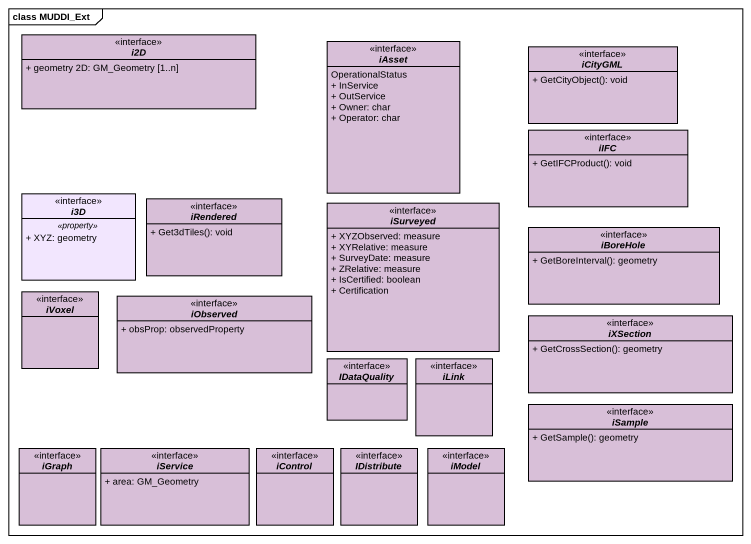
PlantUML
@startuml
mainframe class MUDDI_Ext
hide circle
hide empty members
skinparam classAttributeIconSize 0
interface i2D #D8BFD8 {
  + geometry 2D: GM_Geometry [1..n]
}
interface iAsset #D8BFD8 {
  OperationalStatus
  + InService
  + OutService
  + Owner: char
  + Operator: char
}
interface iCityGML #D8BFD8 {
  + GetCityObject(): void
}
interface iIFC #D8BFD8 {
  + GetIFCProduct(): void
}
interface i3D #F2E6FE {
  .. <<property>> ..
  + XYZ: geometry
}
interface iRendered #D8BFD8 {
  + Get3dTiles(): void
}
interface iSurveyed #D8BFD8 {
  + XYZObserved: measure
  + XYRelative: measure
  + SurveyDate: measure
  + ZRelative: measure
  + IsCertified: boolean
  + Certification
}
interface iBoreHole #D8BFD8 {
  + GetBoreInterval(): geometry
}
interface iVoxel #D8BFD8
interface iObserved #D8BFD8 {
  + obsProp: observedProperty
}
interface iXSection #D8BFD8 {
  + GetCrossSection(): geometry
}
interface IDataQuality #D8BFD8
interface iLink #D8BFD8
interface iSample #D8BFD8 {
  + GetSample(): geometry
}
interface iGraph #D8BFD8
interface iService #D8BFD8 {
  + area: GM_Geometry
}
interface iControl #D8BFD8
interface IDistribute #D8BFD8
interface iModel #D8BFD8
@enduml
